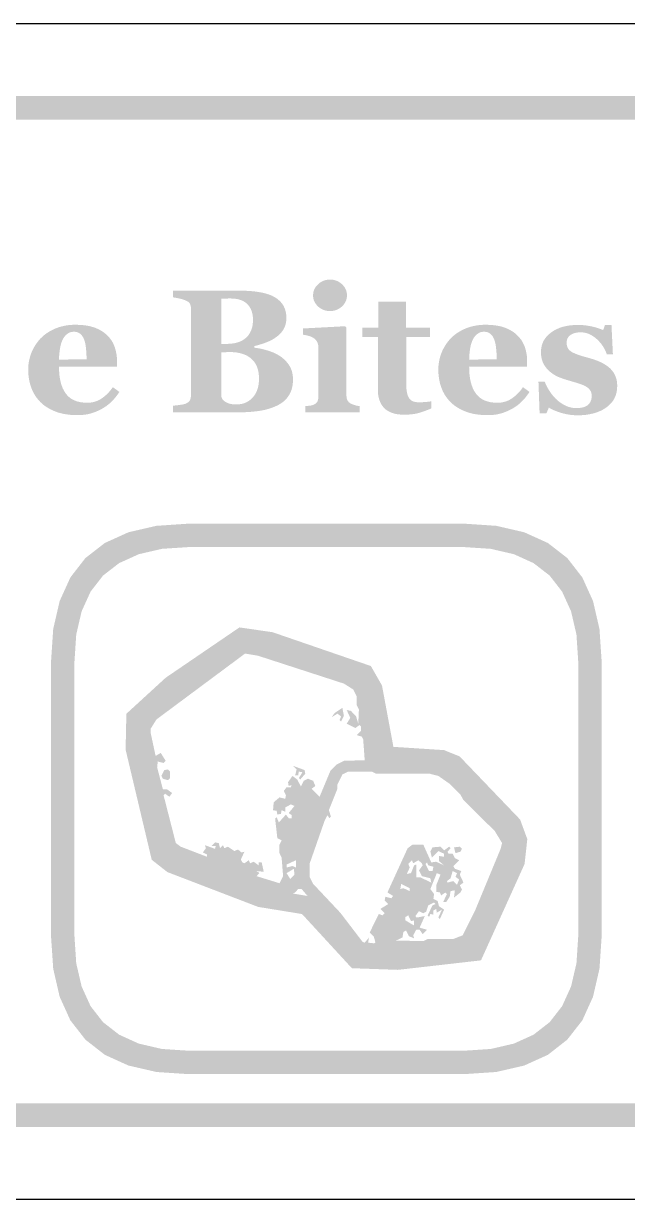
# Model space of a CAD drawing. Header units: millimetres. Extents: x 6 to 594, y 82 to 394.
# Drawn here: x 111.23 to 121.54, y 183.76 to 203.84 of the extents above; entities that cross this region are included whole.
import ezdxf

# ---------------------------------------------------------------- set-up
doc = ezdxf.new("R2010")
doc.units = ezdxf.units.MM
doc.layers.add('CUT', color=1, linetype='Continuous')
doc.layers.add('RASTER', color=7, linetype='Continuous')

msp = doc.modelspace()

# ---------------------------------------------------------------- hatches: boundary and pattern name
at = {"layer": 'RASTER'}
h = msp.add_hatch(color=7, dxfattribs=at)
h.paths.add_polyline_path([(75.2, 200.4), (75.234, 200.916), (75.338, 201.363), (75.509, 201.741), (75.75, 202.05), (76.059, 202.291), (76.438, 202.463), (76.884, 202.566), (77.4, 202.6), (134.6, 202.6), (135.116, 202.566), (135.563, 202.463), (135.941, 202.291), (136.25, 202.05), (136.491, 201.741), (136.663, 201.363), (136.766, 200.916), (136.8, 200.4), (136.8, 187.2), (136.766, 186.684), (136.663, 186.238), (136.491, 185.859), (136.25, 185.55), (135.941, 185.309), (135.563, 185.138), (135.116, 185.034), (134.6, 185), (77.4, 185), (76.884, 185.034), (76.438, 185.138), (76.059, 185.309), (75.75, 185.55), (75.509, 185.859), (75.338, 186.238), (75.234, 186.684), (75.2, 187.2)])
h.paths.add_polyline_path([(75.6, 200.4), (75.6, 187.2), (75.628, 186.778), (75.712, 186.413), (75.853, 186.103), (76.05, 185.85), (76.303, 185.653), (76.613, 185.513), (76.978, 185.428), (77.4, 185.4), (134.6, 185.4), (135.022, 185.428), (135.388, 185.513), (135.697, 185.653), (135.95, 185.85), (136.147, 186.103), (136.288, 186.413), (136.372, 186.778), (136.4, 187.2), (136.4, 200.4), (136.372, 200.822), (136.288, 201.188), (136.147, 201.497), (135.95, 201.75), (135.697, 201.947), (135.388, 202.088), (135.022, 202.172), (134.6, 202.2), (77.4, 202.2), (76.978, 202.172), (76.613, 202.088), (76.303, 201.947), (76.05, 201.75), (75.853, 201.497), (75.712, 201.188), (75.628, 200.822), (75.6, 200.4)])
h = msp.add_hatch(color=7, dxfattribs=at)
h.paths.add_polyline_path([(116.966, 197.2), (116.04, 197.2), (116.04, 197.307), (116.05, 197.308), (116.059, 197.308), (116.068, 197.309), (116.078, 197.31), (116.087, 197.311), (116.096, 197.312), (116.106, 197.313), (116.115, 197.314), (116.124, 197.315), (116.132, 197.317), (116.141, 197.318), (116.149, 197.32), (116.157, 197.322), (116.164, 197.324), (116.171, 197.326), (116.178, 197.329), (116.189, 197.334), (116.199, 197.339), (116.209, 197.344), (116.218, 197.35), (116.225, 197.357), (116.232, 197.364), (116.238, 197.371), (116.244, 197.379), (116.248, 197.388), (116.252, 197.397), (116.255, 197.407), (116.258, 197.418), (116.26, 197.429), (116.262, 197.441), (116.262, 197.453), (116.263, 197.467), (116.263, 198.319), (116.262, 198.332), (116.261, 198.344), (116.259, 198.356), (116.257, 198.367), (116.254, 198.378), (116.25, 198.389), (116.245, 198.399), (116.239, 198.409), (116.233, 198.419), (116.227, 198.428), (116.22, 198.436), (116.213, 198.444), (116.205, 198.452), (116.198, 198.459), (116.189, 198.465), (116.181, 198.471), (116.174, 198.476), (116.166, 198.48), (116.157, 198.484), (116.148, 198.489), (116.137, 198.493), (116.126, 198.497), (116.114, 198.501), (116.101, 198.505), (116.088, 198.509), (116.075, 198.513), (116.062, 198.516), (116.05, 198.518), (116.038, 198.521), (116.026, 198.523), (116.015, 198.524), (116.003, 198.526), (116.003, 198.633), (116.721, 198.671), (116.743, 198.649), (116.743, 197.486), (116.744, 197.473), (116.745, 197.461), (116.746, 197.449), (116.749, 197.438), (116.752, 197.428), (116.756, 197.417), (116.76, 197.408), (116.765, 197.398), (116.771, 197.39), (116.777, 197.382), (116.784, 197.374), (116.792, 197.367), (116.8, 197.361), (116.809, 197.355), (116.818, 197.35), (116.828, 197.345), (116.836, 197.342), (116.843, 197.339), (116.851, 197.336), (116.859, 197.333), (116.867, 197.33), (116.875, 197.327), (116.884, 197.324), (116.893, 197.322), (116.901, 197.319), (116.91, 197.317), (116.919, 197.315), (116.928, 197.313), (116.938, 197.311), (116.947, 197.309), (116.956, 197.308), (116.966, 197.307)])
h.paths.add_polyline_path([(116.752, 199.198), (116.751, 199.171), (116.747, 199.144), (116.74, 199.119), (116.731, 199.095), (116.718, 199.072), (116.704, 199.05), (116.686, 199.028), (116.666, 199.008), (116.644, 198.99), (116.621, 198.974), (116.598, 198.961), (116.573, 198.95), (116.547, 198.941), (116.52, 198.935), (116.492, 198.931), (116.463, 198.93), (116.434, 198.931), (116.406, 198.935), (116.379, 198.941), (116.353, 198.95), (116.328, 198.961), (116.304, 198.974), (116.281, 198.99), (116.259, 199.008), (116.239, 199.028), (116.222, 199.05), (116.207, 199.072), (116.195, 199.095), (116.185, 199.119), (116.179, 199.144), (116.175, 199.171), (116.173, 199.198), (116.175, 199.225), (116.179, 199.252), (116.185, 199.277), (116.195, 199.301), (116.207, 199.325), (116.222, 199.347), (116.239, 199.368), (116.259, 199.388), (116.281, 199.407), (116.304, 199.423), (116.328, 199.437), (116.353, 199.448), (116.379, 199.456), (116.406, 199.463), (116.434, 199.466), (116.463, 199.468), (116.493, 199.466), (116.521, 199.463), (116.548, 199.456), (116.574, 199.448), (116.599, 199.437), (116.622, 199.423), (116.645, 199.407), (116.667, 199.388), (116.687, 199.368), (116.704, 199.347), (116.719, 199.325), (116.731, 199.301), (116.74, 199.277), (116.747, 199.252), (116.751, 199.225), (116.752, 199.198)])
h = msp.add_hatch(color=7, dxfattribs=at)
h.paths.add_polyline_path([(115.62, 198.154), (115.643, 198.137), (115.664, 198.119), (115.685, 198.101), (115.705, 198.081), (115.723, 198.06), (115.74, 198.038), (115.757, 198.016), (115.772, 197.992), (115.786, 197.967), (115.798, 197.941), (115.808, 197.914), (115.816, 197.886), (115.822, 197.857), (115.827, 197.826), (115.83, 197.795), (115.831, 197.763), (115.83, 197.724), (115.826, 197.686), (115.821, 197.651), (115.814, 197.617), (115.805, 197.584), (115.793, 197.553), (115.78, 197.523), (115.764, 197.495), (115.746, 197.469), (115.727, 197.443), (115.706, 197.42), (115.683, 197.398), (115.658, 197.377), (115.631, 197.357), (115.603, 197.34), (115.573, 197.323), (115.539, 197.307), (115.504, 197.292), (115.468, 197.278), (115.431, 197.266), (115.392, 197.254), (115.352, 197.244), (115.311, 197.235), (115.269, 197.228), (115.225, 197.221), (115.179, 197.216), (115.131, 197.211), (115.081, 197.207), (115.03, 197.204), (114.976, 197.202), (114.921, 197.2), (114.864, 197.2), (113.784, 197.2), (113.784, 197.314), (113.796, 197.315), (113.808, 197.317), (113.822, 197.318), (113.835, 197.32), (113.85, 197.321), (113.865, 197.323), (113.882, 197.325), (113.898, 197.327), (113.915, 197.33), (113.93, 197.332), (113.944, 197.334), (113.957, 197.337), (113.968, 197.34), (113.979, 197.342), (113.988, 197.345), (113.995, 197.348), (114.008, 197.354), (114.02, 197.36), (114.031, 197.366), (114.041, 197.373), (114.049, 197.381), (114.057, 197.389), (114.064, 197.397), (114.069, 197.406), (114.074, 197.415), (114.078, 197.425), (114.081, 197.436), (114.084, 197.447), (114.086, 197.459), (114.088, 197.472), (114.089, 197.485), (114.089, 197.499), (114.089, 198.964), (114.089, 198.977), (114.088, 198.989), (114.087, 199.001), (114.085, 199.012), (114.083, 199.023), (114.08, 199.033), (114.077, 199.042), (114.073, 199.052), (114.068, 199.06), (114.062, 199.069), (114.054, 199.077), (114.045, 199.085), (114.035, 199.092), (114.023, 199.099), (114.01, 199.106), (113.995, 199.113), (113.984, 199.118), (113.971, 199.122), (113.959, 199.126), (113.946, 199.13), (113.933, 199.134), (113.919, 199.138), (113.904, 199.141), (113.89, 199.145), (113.875, 199.148), (113.861, 199.15), (113.847, 199.153), (113.833, 199.156), (113.82, 199.158), (113.808, 199.16), (113.796, 199.162), (113.784, 199.164), (113.784, 199.279), (114.914, 199.279), (115.016, 199.277), (115.112, 199.271), (115.2, 199.262), (115.281, 199.249), (115.354, 199.233), (115.419, 199.213), (115.478, 199.189), (115.529, 199.161), (115.573, 199.13), (115.611, 199.096), (115.644, 199.058), (115.671, 199.016), (115.691, 198.971), (115.706, 198.923), (115.715, 198.871), (115.718, 198.816), (115.717, 198.79), (115.715, 198.765), (115.712, 198.74), (115.707, 198.717), (115.701, 198.694), (115.694, 198.672), (115.685, 198.651), (115.675, 198.63), (115.664, 198.611), (115.652, 198.592), (115.638, 198.574), (115.624, 198.556), (115.608, 198.539), (115.591, 198.523), (115.573, 198.507), (115.554, 198.492), (115.535, 198.479), (115.516, 198.466), (115.496, 198.453), (115.475, 198.441), (115.453, 198.43), (115.43, 198.419), (115.407, 198.408), (115.382, 198.398), (115.357, 198.389), (115.332, 198.379), (115.306, 198.37), (115.279, 198.362), (115.252, 198.354), (115.225, 198.346), (115.197, 198.339), (115.168, 198.332), (115.168, 198.304), (115.197, 198.301), (115.226, 198.297), (115.255, 198.292), (115.285, 198.286), (115.315, 198.279), (115.345, 198.272), (115.375, 198.263), (115.406, 198.254), (115.436, 198.244), (115.465, 198.233), (115.494, 198.222), (115.521, 198.209), (115.547, 198.197), (115.572, 198.183), (115.596, 198.169), (115.62, 198.154)])
h.paths.add_polyline_path([(115.148, 198.779), (115.146, 198.821), (115.142, 198.861), (115.134, 198.898), (115.124, 198.933), (115.11, 198.965), (115.093, 198.996), (115.073, 199.023), (115.051, 199.049), (115.025, 199.071), (114.996, 199.091), (114.964, 199.108), (114.929, 199.121), (114.891, 199.132), (114.85, 199.139), (114.805, 199.144), (114.758, 199.145), (114.751, 199.145), (114.743, 199.145), (114.735, 199.145), (114.726, 199.145), (114.717, 199.144), (114.707, 199.144), (114.697, 199.144), (114.686, 199.143), (114.675, 199.143), (114.664, 199.142), (114.654, 199.142), (114.644, 199.141), (114.635, 199.141), (114.626, 199.14), (114.617, 199.14), (114.609, 199.139), (114.609, 198.369), (114.685, 198.369), (114.742, 198.371), (114.796, 198.376), (114.846, 198.384), (114.891, 198.397), (114.933, 198.412), (114.971, 198.431), (115.005, 198.454), (115.035, 198.48), (115.062, 198.508), (115.085, 198.54), (115.104, 198.574), (115.12, 198.61), (115.132, 198.648), (115.141, 198.69), (115.146, 198.733), (115.148, 198.779)])
h.paths.add_polyline_path([(115.25, 197.782), (115.248, 197.834), (115.242, 197.884), (115.232, 197.93), (115.218, 197.973), (115.2, 198.013), (115.178, 198.05), (115.152, 198.084), (115.122, 198.114), (115.088, 198.141), (115.05, 198.165), (115.009, 198.185), (114.964, 198.201), (114.916, 198.214), (114.865, 198.223), (114.81, 198.228), (114.751, 198.23), (114.744, 198.23), (114.736, 198.23), (114.728, 198.229), (114.719, 198.229), (114.709, 198.229), (114.699, 198.229), (114.688, 198.228), (114.677, 198.228), (114.666, 198.227), (114.655, 198.227), (114.646, 198.226), (114.637, 198.226), (114.629, 198.225), (114.621, 198.225), (114.615, 198.224), (114.609, 198.224), (114.609, 197.464), (114.613, 197.45), (114.619, 197.438), (114.627, 197.425), (114.636, 197.414), (114.647, 197.403), (114.66, 197.392), (114.675, 197.382), (114.691, 197.372), (114.709, 197.363), (114.727, 197.356), (114.747, 197.349), (114.767, 197.344), (114.788, 197.34), (114.811, 197.337), (114.834, 197.335), (114.858, 197.335), (114.9, 197.337), (114.941, 197.342), (114.979, 197.351), (115.016, 197.364), (115.05, 197.381), (115.083, 197.401), (115.113, 197.424), (115.141, 197.452), (115.167, 197.483), (115.189, 197.516), (115.208, 197.553), (115.223, 197.593), (115.235, 197.636), (115.244, 197.681), (115.249, 197.73), (115.25, 197.782)])
for points in [[(118.19, 197.267), (118.167, 197.257), (118.143, 197.247), (118.118, 197.238), (118.093, 197.228), (118.068, 197.219), (118.042, 197.21), (118.016, 197.202), (117.99, 197.193), (117.962, 197.186), (117.933, 197.179), (117.903, 197.173), (117.871, 197.169), (117.838, 197.165), (117.803, 197.163), (117.767, 197.161), (117.729, 197.16), (117.674, 197.162), (117.622, 197.167), (117.574, 197.176), (117.53, 197.188), (117.489, 197.204), (117.453, 197.223), (117.419, 197.246), (117.39, 197.272), (117.364, 197.301), (117.342, 197.333), (117.322, 197.369), (117.307, 197.407), (117.295, 197.448), (117.286, 197.492), (117.281, 197.54), (117.279, 197.59), (117.279, 198.489), (117.016, 198.489), (117.016, 198.647), (117.285, 198.647), (117.285, 199.091), (117.761, 199.091), (117.761, 198.647), (118.171, 198.647), (118.171, 198.489), (117.764, 198.489), (117.764, 197.686), (117.765, 197.645), (117.767, 197.607), (117.771, 197.572), (117.776, 197.54), (117.783, 197.511), (117.791, 197.485), (117.801, 197.463), (117.812, 197.443), (117.825, 197.426), (117.84, 197.412), (117.858, 197.399), (117.878, 197.389), (117.901, 197.381), (117.926, 197.376), (117.953, 197.373), (117.982, 197.371), (117.993, 197.371), (118.004, 197.372), (118.016, 197.372), (118.03, 197.373), (118.044, 197.374), (118.059, 197.375), (118.075, 197.376), (118.092, 197.377), (118.109, 197.379), (118.125, 197.38), (118.139, 197.382), (118.152, 197.383), (118.164, 197.385), (118.174, 197.387), (118.183, 197.389), (118.19, 197.39)], [(120.687, 197.15), (120.651, 197.151), (120.616, 197.153), (120.581, 197.156), (120.546, 197.161), (120.511, 197.167), (120.477, 197.174), (120.443, 197.182), (120.409, 197.192), (120.376, 197.202), (120.345, 197.213), (120.316, 197.224), (120.289, 197.235), (120.263, 197.246), (120.24, 197.257), (120.218, 197.269), (120.199, 197.281), (120.155, 197.181), (120.041, 197.181), (120.021, 197.727), (120.128, 197.727), (120.134, 197.711), (120.141, 197.693), (120.149, 197.676), (120.158, 197.657), (120.167, 197.638), (120.178, 197.619), (120.189, 197.599), (120.202, 197.579), (120.215, 197.558), (120.228, 197.538), (120.242, 197.519), (120.257, 197.5), (120.271, 197.482), (120.287, 197.464), (120.303, 197.447), (120.319, 197.43), (120.336, 197.414), (120.355, 197.398), (120.373, 197.383), (120.393, 197.369), (120.413, 197.356), (120.433, 197.343), (120.454, 197.33), (120.476, 197.319), (120.499, 197.308), (120.521, 197.299), (120.545, 197.291), (120.568, 197.285), (120.592, 197.28), (120.616, 197.276), (120.641, 197.274), (120.666, 197.273), (120.698, 197.274), (120.728, 197.276), (120.756, 197.281), (120.782, 197.286), (120.806, 197.294), (120.828, 197.302), (120.847, 197.313), (120.865, 197.325), (120.88, 197.339), (120.893, 197.355), (120.904, 197.372), (120.913, 197.391), (120.921, 197.412), (120.926, 197.435), (120.929, 197.459), (120.93, 197.486), (120.929, 197.5), (120.928, 197.514), (120.926, 197.527), (120.922, 197.539), (120.918, 197.551), (120.913, 197.562), (120.907, 197.572), (120.9, 197.582), (120.893, 197.592), (120.884, 197.601), (120.875, 197.609), (120.866, 197.618), (120.855, 197.626), (120.844, 197.634), (120.832, 197.641), (120.82, 197.648), (120.805, 197.655), (120.791, 197.662), (120.775, 197.669), (120.76, 197.675), (120.744, 197.681), (120.728, 197.687), (120.711, 197.693), (120.695, 197.698), (120.677, 197.703), (120.659, 197.709), (120.639, 197.715), (120.619, 197.721), (120.597, 197.727), (120.575, 197.734), (120.551, 197.741), (120.527, 197.748), (120.502, 197.755), (120.479, 197.763), (120.456, 197.77), (120.434, 197.777), (120.414, 197.785), (120.394, 197.792), (120.374, 197.8), (120.356, 197.807), (120.338, 197.815), (120.32, 197.824), (120.302, 197.835), (120.284, 197.846), (120.265, 197.858), (120.247, 197.872), (120.228, 197.886), (120.209, 197.902), (120.193, 197.916), (120.178, 197.932), (120.163, 197.948), (120.15, 197.965), (120.137, 197.982), (120.125, 198.001), (120.114, 198.02), (120.104, 198.039), (120.094, 198.06), (120.086, 198.082), (120.079, 198.104), (120.074, 198.128), (120.07, 198.152), (120.066, 198.178), (120.065, 198.204), (120.064, 198.231), (120.067, 198.282), (120.075, 198.33), (120.088, 198.375), (120.107, 198.418), (120.132, 198.459), (120.162, 198.497), (120.197, 198.532), (120.238, 198.565), (120.283, 198.595), (120.331, 198.621), (120.383, 198.643), (120.438, 198.661), (120.497, 198.675), (120.558, 198.685), (120.624, 198.691), (120.692, 198.693), (120.725, 198.692), (120.758, 198.691), (120.789, 198.689), (120.82, 198.686), (120.851, 198.682), (120.88, 198.677), (120.909, 198.672), (120.938, 198.666), (120.965, 198.659), (120.992, 198.652), (121.017, 198.645), (121.041, 198.637), (121.064, 198.63), (121.086, 198.622), (121.106, 198.614), (121.126, 198.606), (121.157, 198.693), (121.268, 198.693), (121.292, 198.193), (121.188, 198.193), (121.174, 198.231), (121.157, 198.267), (121.139, 198.302), (121.118, 198.335), (121.095, 198.367), (121.069, 198.398), (121.042, 198.428), (121.012, 198.456), (120.98, 198.482), (120.948, 198.504), (120.916, 198.523), (120.882, 198.539), (120.849, 198.551), (120.814, 198.56), (120.779, 198.565), (120.744, 198.567), (120.716, 198.566), (120.69, 198.564), (120.666, 198.56), (120.643, 198.555), (120.622, 198.548), (120.602, 198.54), (120.583, 198.531), (120.566, 198.52), (120.551, 198.508), (120.538, 198.494), (120.527, 198.48), (120.518, 198.464), (120.511, 198.447), (120.506, 198.429), (120.503, 198.41), (120.502, 198.389), (120.503, 198.363), (120.508, 198.338), (120.515, 198.315), (120.526, 198.294), (120.539, 198.274), (120.555, 198.257), (120.574, 198.242), (120.596, 198.228), (120.621, 198.216), (120.648, 198.204), (120.678, 198.192), (120.71, 198.18), (120.744, 198.168), (120.781, 198.157), (120.82, 198.146), (120.861, 198.135), (120.924, 198.117), (120.983, 198.098), (121.038, 198.077), (121.088, 198.055), (121.134, 198.031), (121.175, 198.006), (121.212, 197.979), (121.245, 197.951), (121.273, 197.921), (121.298, 197.889), (121.319, 197.854), (121.336, 197.818), (121.349, 197.78), (121.359, 197.74), (121.364, 197.698), (121.366, 197.654), (121.363, 197.596), (121.354, 197.541), (121.34, 197.489), (121.319, 197.441), (121.293, 197.396), (121.26, 197.355), (121.222, 197.317), (121.178, 197.282), (121.129, 197.251), (121.077, 197.224), (121.021, 197.202), (120.961, 197.183), (120.898, 197.169), (120.831, 197.158), (120.761, 197.152), (120.687, 197.15)]]:
    msp.add_hatch(color=7, dxfattribs=at).paths.add_polyline_path(points)
h = msp.add_hatch(color=7, dxfattribs=at)
h.paths.add_polyline_path([(112.866, 197.55), (112.853, 197.529), (112.839, 197.509), (112.824, 197.489), (112.809, 197.469), (112.793, 197.449), (112.777, 197.43), (112.76, 197.411), (112.742, 197.393), (112.724, 197.374), (112.704, 197.357), (112.685, 197.34), (112.664, 197.324), (112.644, 197.308), (112.622, 197.294), (112.6, 197.279), (112.577, 197.266), (112.553, 197.252), (112.528, 197.24), (112.503, 197.228), (112.478, 197.217), (112.454, 197.207), (112.429, 197.198), (112.404, 197.189), (112.379, 197.182), (112.353, 197.175), (112.327, 197.169), (112.299, 197.164), (112.271, 197.16), (112.242, 197.157), (112.211, 197.155), (112.18, 197.154), (112.148, 197.153), (112.095, 197.154), (112.043, 197.157), (111.994, 197.162), (111.946, 197.169), (111.9, 197.177), (111.856, 197.188), (111.814, 197.2), (111.774, 197.215), (111.735, 197.231), (111.698, 197.248), (111.663, 197.267), (111.63, 197.287), (111.598, 197.308), (111.568, 197.331), (111.54, 197.355), (111.514, 197.38), (111.489, 197.407), (111.466, 197.435), (111.444, 197.463), (111.424, 197.494), (111.406, 197.525), (111.389, 197.557), (111.374, 197.591), (111.361, 197.626), (111.349, 197.661), (111.338, 197.698), (111.33, 197.735), (111.323, 197.773), (111.317, 197.812), (111.313, 197.851), (111.311, 197.891), (111.31, 197.932), (111.311, 197.97), (111.313, 198.006), (111.318, 198.043), (111.324, 198.079), (111.332, 198.114), (111.341, 198.15), (111.352, 198.184), (111.365, 198.219), (111.379, 198.253), (111.395, 198.285), (111.413, 198.317), (111.431, 198.348), (111.452, 198.378), (111.473, 198.407), (111.496, 198.435), (111.521, 198.463), (111.547, 198.488), (111.574, 198.512), (111.603, 198.535), (111.634, 198.557), (111.666, 198.577), (111.7, 198.596), (111.735, 198.614), (111.772, 198.631), (111.811, 198.646), (111.85, 198.659), (111.891, 198.67), (111.933, 198.679), (111.976, 198.687), (112.02, 198.692), (112.065, 198.695), (112.111, 198.696), (112.161, 198.695), (112.209, 198.692), (112.255, 198.689), (112.298, 198.683), (112.339, 198.676), (112.378, 198.668), (112.414, 198.657), (112.448, 198.646), (112.48, 198.633), (112.511, 198.619), (112.541, 198.603), (112.569, 198.586), (112.595, 198.569), (112.62, 198.55), (112.644, 198.529), (112.667, 198.508), (112.687, 198.487), (112.705, 198.464), (112.723, 198.441), (112.739, 198.417), (112.753, 198.392), (112.766, 198.366), (112.778, 198.339), (112.788, 198.311), (112.797, 198.283), (112.805, 198.254), (112.811, 198.224), (112.817, 198.195), (112.821, 198.165), (112.824, 198.135), (112.826, 198.104), (112.826, 198.073), (112.826, 197.978), (111.836, 197.978), (111.838, 197.905), (111.843, 197.837), (111.852, 197.773), (111.865, 197.713), (111.881, 197.659), (111.901, 197.608), (111.925, 197.562), (111.952, 197.521), (111.983, 197.484), (112.018, 197.452), (112.058, 197.425), (112.101, 197.403), (112.15, 197.386), (112.202, 197.374), (112.258, 197.367), (112.319, 197.364), (112.353, 197.365), (112.386, 197.369), (112.419, 197.375), (112.45, 197.383), (112.481, 197.394), (112.51, 197.406), (112.539, 197.422), (112.567, 197.44), (112.594, 197.459), (112.62, 197.48), (112.645, 197.502), (112.669, 197.525), (112.692, 197.55), (112.714, 197.575), (112.734, 197.602), (112.754, 197.631)])
h.paths.add_polyline_path([(112.306, 198.107), (112.306, 198.129), (112.306, 198.151), (112.305, 198.173), (112.304, 198.196), (112.303, 198.218), (112.301, 198.241), (112.299, 198.264), (112.297, 198.287), (112.295, 198.309), (112.292, 198.331), (112.289, 198.351), (112.285, 198.371), (112.281, 198.389), (112.277, 198.406), (112.272, 198.423), (112.267, 198.438), (112.26, 198.454), (112.253, 198.47), (112.245, 198.485), (112.237, 198.498), (112.228, 198.511), (112.219, 198.522), (112.209, 198.532), (112.198, 198.542), (112.187, 198.55), (112.175, 198.557), (112.163, 198.563), (112.15, 198.568), (112.136, 198.572), (112.121, 198.575), (112.105, 198.576), (112.089, 198.577), (112.062, 198.575), (112.036, 198.57), (112.011, 198.561), (111.988, 198.548), (111.966, 198.532), (111.946, 198.513), (111.927, 198.489), (111.909, 198.463), (111.893, 198.432), (111.879, 198.397), (111.867, 198.358), (111.857, 198.315), (111.849, 198.268), (111.843, 198.216), (111.838, 198.161), (111.836, 198.101)])
h = msp.add_hatch(color=7, dxfattribs=at)
h.paths.add_polyline_path([(119.868, 197.55), (119.855, 197.529), (119.841, 197.509), (119.826, 197.489), (119.811, 197.469), (119.795, 197.449), (119.779, 197.43), (119.762, 197.411), (119.744, 197.393), (119.725, 197.374), (119.706, 197.357), (119.687, 197.34), (119.666, 197.324), (119.646, 197.308), (119.624, 197.294), (119.602, 197.279), (119.579, 197.266), (119.555, 197.252), (119.53, 197.24), (119.505, 197.228), (119.48, 197.217), (119.456, 197.207), (119.431, 197.198), (119.406, 197.189), (119.381, 197.182), (119.355, 197.175), (119.329, 197.169), (119.301, 197.164), (119.273, 197.16), (119.243, 197.157), (119.213, 197.155), (119.182, 197.154), (119.15, 197.153), (119.097, 197.154), (119.045, 197.157), (118.996, 197.162), (118.948, 197.169), (118.902, 197.177), (118.858, 197.188), (118.816, 197.2), (118.776, 197.215), (118.737, 197.231), (118.7, 197.248), (118.665, 197.267), (118.632, 197.287), (118.6, 197.308), (118.57, 197.331), (118.542, 197.355), (118.516, 197.38), (118.491, 197.407), (118.468, 197.435), (118.446, 197.463), (118.426, 197.494), (118.408, 197.525), (118.391, 197.557), (118.376, 197.591), (118.363, 197.626), (118.351, 197.661), (118.34, 197.698), (118.332, 197.735), (118.325, 197.773), (118.319, 197.812), (118.315, 197.851), (118.313, 197.891), (118.312, 197.932), (118.313, 197.97), (118.315, 198.006), (118.32, 198.043), (118.326, 198.079), (118.333, 198.114), (118.343, 198.15), (118.354, 198.184), (118.367, 198.219), (118.381, 198.253), (118.397, 198.285), (118.415, 198.317), (118.433, 198.348), (118.454, 198.378), (118.475, 198.407), (118.498, 198.435), (118.523, 198.463), (118.549, 198.488), (118.576, 198.512), (118.605, 198.535), (118.636, 198.557), (118.668, 198.577), (118.702, 198.596), (118.737, 198.614), (118.774, 198.631), (118.813, 198.646), (118.852, 198.659), (118.893, 198.67), (118.935, 198.679), (118.978, 198.687), (119.022, 198.692), (119.067, 198.695), (119.113, 198.696), (119.163, 198.695), (119.211, 198.692), (119.257, 198.689), (119.3, 198.683), (119.341, 198.676), (119.38, 198.668), (119.416, 198.657), (119.45, 198.646), (119.482, 198.633), (119.513, 198.619), (119.543, 198.603), (119.571, 198.586), (119.597, 198.569), (119.622, 198.55), (119.646, 198.529), (119.668, 198.508), (119.689, 198.487), (119.707, 198.464), (119.725, 198.441), (119.741, 198.417), (119.755, 198.392), (119.768, 198.366), (119.78, 198.339), (119.79, 198.311), (119.799, 198.283), (119.807, 198.254), (119.813, 198.224), (119.819, 198.195), (119.823, 198.165), (119.826, 198.135), (119.828, 198.104), (119.828, 198.073), (119.828, 197.978), (118.838, 197.978), (118.84, 197.905), (118.845, 197.837), (118.854, 197.773), (118.867, 197.713), (118.883, 197.659), (118.903, 197.608), (118.926, 197.562), (118.954, 197.521), (118.985, 197.484), (119.02, 197.452), (119.06, 197.425), (119.103, 197.403), (119.151, 197.386), (119.204, 197.374), (119.26, 197.367), (119.321, 197.364), (119.355, 197.365), (119.388, 197.369), (119.421, 197.375), (119.452, 197.383), (119.483, 197.394), (119.512, 197.406), (119.541, 197.422), (119.569, 197.44), (119.596, 197.459), (119.622, 197.48), (119.647, 197.502), (119.671, 197.525), (119.694, 197.55), (119.716, 197.575), (119.736, 197.602), (119.756, 197.631)])
h.paths.add_polyline_path([(119.308, 198.107), (119.308, 198.129), (119.308, 198.151), (119.307, 198.173), (119.306, 198.196), (119.305, 198.218), (119.303, 198.241), (119.301, 198.264), (119.299, 198.287), (119.297, 198.309), (119.294, 198.331), (119.291, 198.351), (119.287, 198.371), (119.283, 198.389), (119.279, 198.406), (119.274, 198.423), (119.269, 198.438), (119.262, 198.454), (119.255, 198.47), (119.247, 198.485), (119.239, 198.498), (119.23, 198.511), (119.221, 198.522), (119.211, 198.532), (119.2, 198.542), (119.189, 198.55), (119.177, 198.557), (119.165, 198.563), (119.152, 198.568), (119.138, 198.572), (119.123, 198.575), (119.107, 198.576), (119.091, 198.577), (119.064, 198.575), (119.038, 198.57), (119.013, 198.561), (118.99, 198.548), (118.968, 198.532), (118.948, 198.513), (118.929, 198.489), (118.911, 198.463), (118.895, 198.432), (118.881, 198.397), (118.869, 198.358), (118.859, 198.315), (118.851, 198.268), (118.845, 198.216), (118.84, 198.161), (118.838, 198.101)])
h = msp.add_hatch(color=7, dxfattribs=at)
h.paths.add_polyline_path([(111.7, 192.95), (111.737, 193.501), (111.847, 193.978), (112.03, 194.382), (112.287, 194.713), (112.618, 194.97), (113.022, 195.153), (113.499, 195.263), (114.05, 195.3), (118.75, 195.3), (119.301, 195.263), (119.778, 195.153), (120.182, 194.97), (120.513, 194.713), (120.77, 194.382), (120.953, 193.978), (121.063, 193.501), (121.1, 192.95), (121.1, 188.25), (121.063, 187.699), (120.953, 187.222), (120.77, 186.818), (120.512, 186.488), (120.182, 186.23), (119.778, 186.047), (119.301, 185.937), (118.75, 185.9), (114.05, 185.9), (113.499, 185.937), (113.022, 186.047), (112.618, 186.23), (112.288, 186.488), (112.03, 186.818), (111.847, 187.222), (111.737, 187.699), (111.7, 188.25)])
h.paths.add_polyline_path([(112.1, 192.95), (112.1, 188.25), (112.13, 187.793), (112.222, 187.397), (112.374, 187.062), (112.587, 186.788), (112.862, 186.574), (113.197, 186.422), (113.593, 186.33), (114.05, 186.3), (118.75, 186.3), (119.207, 186.33), (119.603, 186.422), (119.938, 186.574), (120.213, 186.788), (120.426, 187.062), (120.578, 187.397), (120.67, 187.793), (120.7, 188.25), (120.7, 192.95), (120.67, 193.407), (120.578, 193.803), (120.426, 194.138), (120.213, 194.413), (119.938, 194.626), (119.603, 194.778), (119.207, 194.87), (118.75, 194.9), (114.05, 194.9), (113.593, 194.87), (113.197, 194.778), (112.862, 194.626), (112.587, 194.413), (112.374, 194.138), (112.222, 193.803), (112.13, 193.407), (112.1, 192.95)])
h = msp.add_hatch(color=7, dxfattribs=at)
h.paths.add_polyline_path([(114.916, 193.528), (115.48, 193.447), (117.16, 192.869), (117.35, 192.537), (117.545, 191.489), (118.41, 191.433), (118.675, 191.326), (119.708, 190.248), (119.831, 189.913), (119.784, 189.488), (119.04, 187.843), (117.622, 187.681), (116.836, 187.709), (115.985, 188.634), (115.235, 188.756), (113.687, 189.35), (113.419, 189.56), (112.973, 191.441), (112.986, 192.054), (113.657, 192.669)])
h.paths.add_polyline_path([(114.994, 193.193), (113.856, 192.418), (113.303, 191.911), (113.294, 191.476), (113.705, 189.743), (113.847, 189.631), (115.319, 189.067), (116.146, 188.932), (116.981, 188.024), (117.609, 188.001), (118.823, 188.14), (119.471, 189.573), (119.505, 189.873), (119.43, 190.074), (118.491, 191.055), (118.338, 191.117), (117.276, 191.186), (117.045, 192.425), (116.942, 192.606), (115.405, 193.135), (114.994, 193.193)])
h = msp.add_hatch(color=7, dxfattribs=at)
h.paths.add_polyline_path([(115.024, 193.291), (115.087, 193.302), (115.6, 193.155), (116.809, 192.752), (117.004, 192.653), (117.139, 192.386), (117.311, 191.239), (118.312, 191.213), (118.47, 191.151), (118.763, 190.894), (118.887, 190.725), (119.422, 190.198), (119.532, 190.051), (119.595, 189.93), (119.595, 189.71), (118.873, 188.05), (118.605, 187.988), (117.726, 187.951), (117.652, 187.914), (116.993, 187.914), (116.725, 188.16), (116.674, 188.255), (116.505, 188.416), (116.454, 188.512), (115.977, 189.061), (115.919, 189.061), (115.867, 189.003), (115.673, 188.904), (115.453, 188.941), (113.914, 189.527), (113.72, 189.626), (113.646, 189.699), (113.547, 189.967), (113.327, 191.066), (113.218, 191.433), (113.181, 191.836), (113.28, 192.03), (113.39, 192.14), (114.709, 193.13)])
h.paths.add_polyline_path([(115.013, 193.082), (113.5, 191.957), (113.401, 191.799), (113.401, 191.726), (113.485, 191.334), (113.573, 191.385), (113.657, 191.25), (113.621, 191.213), (113.522, 191.239), (113.511, 191.14), (113.61, 190.762), (113.683, 190.762), (113.767, 190.7), (113.72, 190.637), (113.646, 190.689), (113.621, 190.663), (113.83, 189.846), (113.914, 189.784), (114.365, 189.611), (114.365, 189.648), (114.291, 189.685), (114.343, 189.758), (114.328, 189.809), (114.5, 189.747), (114.511, 189.795), (114.438, 189.795), (114.5, 189.857), (114.563, 189.846), (114.585, 189.758), (114.636, 189.809), (114.658, 189.758), (114.72, 189.784), (114.83, 189.71), (114.892, 189.736), (114.951, 189.685), (115.002, 189.699), (114.94, 189.564), (114.966, 189.516), (115.002, 189.501), (115.076, 189.553), (115.098, 189.501), (115.16, 189.527), (115.244, 189.465), (115.244, 189.516), (115.296, 189.516), (115.332, 189.355), (115.208, 189.369), (115.259, 189.333), (115.208, 189.281), (115.6, 189.16), (115.662, 189.281), (115.636, 189.6), (115.6, 189.674), (115.6, 189.82), (115.636, 189.893), (115.563, 189.93), (115.526, 190.26), (115.552, 190.286), (115.589, 190.198), (115.71, 190.333), (115.757, 190.271), (115.809, 190.271), (115.809, 190.322), (115.757, 190.359), (115.856, 190.48), (115.794, 190.506), (115.699, 190.454), (115.699, 190.381), (115.636, 190.407), (115.625, 190.344), (115.563, 190.333), (115.552, 190.396), (115.49, 190.407), (115.501, 190.542), (115.6, 190.626), (115.699, 190.601), (115.71, 190.663), (115.673, 190.736), (115.721, 190.799), (115.794, 190.799), (115.809, 190.835), (115.757, 190.821), (115.746, 190.883), (115.82, 190.993), (115.904, 190.931), (115.966, 190.81), (116.014, 190.909), (116.087, 190.945), (116.175, 190.909), (116.212, 190.821), (116.15, 190.773), (116.285, 190.637), (116.468, 191.077), (116.578, 191.187), (116.699, 191.25), (117.055, 191.261), (117.029, 191.616), (117.004, 191.664), (116.919, 191.689), (116.993, 191.763), (116.993, 191.836), (116.967, 191.862), (116.894, 191.81), (116.747, 191.884), (116.809, 191.983), (116.747, 192.118), (116.82, 192.103), (116.908, 192.008), (116.945, 191.884), (116.956, 192.129), (116.919, 192.202), (116.919, 192.349), (116.857, 192.47), (116.699, 192.569), (115.233, 193.045)])
h.paths.add_polyline_path([(116.674, 192.155), (116.699, 192.019), (116.652, 191.92), (116.626, 191.946), (116.652, 192.008), (116.589, 192.056), (116.49, 191.994), (116.542, 192.067)])
h.paths.add_polyline_path([(115.831, 191.165), (116.029, 191.092), (116.04, 191.03), (115.955, 190.931), (115.93, 190.956), (115.992, 191.055), (115.93, 191.066), (115.919, 191.004), (115.867, 191.004), (115.893, 191.103)])
h.paths.add_polyline_path([(113.632, 191.092), (113.694, 191.103), (113.731, 191.066), (113.731, 190.956), (113.694, 190.92), (113.61, 190.945), (113.584, 190.993)])
h.paths.add_polyline_path([(116.773, 191.066), (116.674, 191.019), (116.589, 190.846), (116.589, 190.773), (116.443, 190.407), (116.479, 190.297), (116.454, 190.271), (116.417, 190.322), (116.369, 190.223), (116.113, 189.49), (116.113, 189.27), (116.175, 189.149), (116.637, 188.658), (117.018, 188.16), (117.055, 188.145), (117.128, 188.233), (117.113, 188.145), (117.212, 188.134), (117.238, 188.145), (117.212, 188.244), (117.139, 188.317), (117.297, 188.636), (117.359, 188.611), (117.396, 188.647), (117.322, 188.721), (117.458, 188.805), (117.396, 188.867), (117.407, 188.93), (117.506, 188.904), (117.542, 188.941), (117.443, 189.003), (117.788, 189.758), (117.872, 189.82), (118.055, 189.82), (118.191, 189.516), (118.275, 189.527), (118.411, 189.465), (118.323, 189.538), (118.323, 189.626), (118.411, 189.611), (118.411, 189.663), (118.312, 189.71), (118.202, 189.6), (118.176, 189.699), (118.213, 189.773), (118.349, 189.784), (118.411, 189.721), (118.495, 189.784), (118.521, 189.758), (118.47, 189.699), (118.484, 189.663), (118.557, 189.663), (118.594, 189.589), (118.667, 189.553), (118.568, 189.454), (118.594, 189.406), (118.704, 189.369), (118.678, 189.307), (118.741, 189.171), (118.678, 189.124), (118.715, 189.05), (118.689, 189.003), (118.579, 188.915), (118.594, 189.04), (118.521, 189.025), (118.506, 188.93), (118.448, 188.842), (118.396, 188.842), (118.459, 188.977), (118.433, 189.003), (118.36, 188.952), (118.338, 189.003), (118.275, 189.014), (118.275, 189.124), (118.349, 189.307), (118.286, 189.333), (118.176, 189.061), (118.239, 188.977), (118.228, 188.893), (118.301, 188.856), (118.323, 188.768), (118.411, 188.71), (118.338, 188.548), (118.312, 188.574), (118.374, 188.71), (118.286, 188.658), (118.275, 188.721), (118.228, 188.695), (118.228, 188.622), (118.176, 188.636), (118.154, 188.585), (118.129, 188.611), (118.213, 188.783), (118.264, 188.805), (118.239, 188.831), (118.14, 188.783), (118.103, 188.673), (118.055, 188.647), (117.982, 188.684), (117.92, 188.6), (117.945, 188.574), (118.081, 188.6), (117.993, 188.402), (118.118, 188.365), (118.044, 188.292), (117.993, 188.365), (117.934, 188.365), (117.883, 188.27), (117.898, 188.219), (117.81, 188.255), (117.762, 188.354), (117.715, 188.328), (117.7, 188.233), (117.59, 188.182), (118.055, 188.171), (118.129, 188.208), (118.568, 188.208), (118.726, 188.27), (118.935, 188.684), (119.375, 189.747), (119.4, 189.846), (119.276, 190.051), (118.741, 190.579), (118.689, 190.674), (118.506, 190.857), (118.312, 190.993), (118.165, 191.03), (117.249, 191.03), (117.176, 191.066)])
h.paths.add_polyline_path([(118.579, 189.773), (118.678, 189.784), (118.715, 189.747), (118.689, 189.699), (118.605, 189.674)])
h.paths.add_polyline_path([(115.882, 189.553), (115.721, 189.479), (115.721, 189.428), (115.82, 189.454), (115.882, 189.428)])
h.paths.add_polyline_path([(117.861, 189.553), (117.799, 189.49), (117.824, 189.428), (117.773, 189.318), (117.846, 189.333), (117.898, 189.465), (117.934, 189.479), (117.934, 189.259), (118.008, 189.259), (118.191, 189.171), (118.176, 189.245), (118.03, 189.281), (117.982, 189.38), (118.044, 189.465), (118.03, 189.501), (117.971, 189.553), (117.883, 189.501)])
h.paths.add_polyline_path([(118.118, 189.516), (118.092, 189.49), (118.154, 189.369), (118.213, 189.369), (118.228, 189.443), (118.14, 189.465)])
h.paths.add_polyline_path([(115.845, 189.406), (115.721, 189.333), (115.783, 189.234), (115.856, 189.307)])
h.paths.add_polyline_path([(118.557, 189.369), (118.521, 189.245), (118.459, 189.197), (118.47, 189.171), (118.568, 189.197), (118.631, 189.135), (118.667, 189.223), (118.605, 189.27), (118.631, 189.333)])
h.paths.add_polyline_path([(117.678, 189.149), (117.663, 189.061), (117.715, 189.076), (117.824, 189.025), (117.824, 189.076)])
h.paths.add_polyline_path([(117.799, 188.611), (117.751, 188.585), (117.751, 188.526), (117.898, 188.438), (117.898, 188.526), (117.846, 188.512)])

# ---------------------------------------------------------------- linework, layer by layer
at = {"layer": 'CUT'}
for points in [[(76.999, 203.84), (135.001, 203.84)], [(135.001, 183.76), (76.999, 183.76)]]:
    msp.add_lwpolyline(points, dxfattribs=at)

doc.saveas('drawing.dxf')
